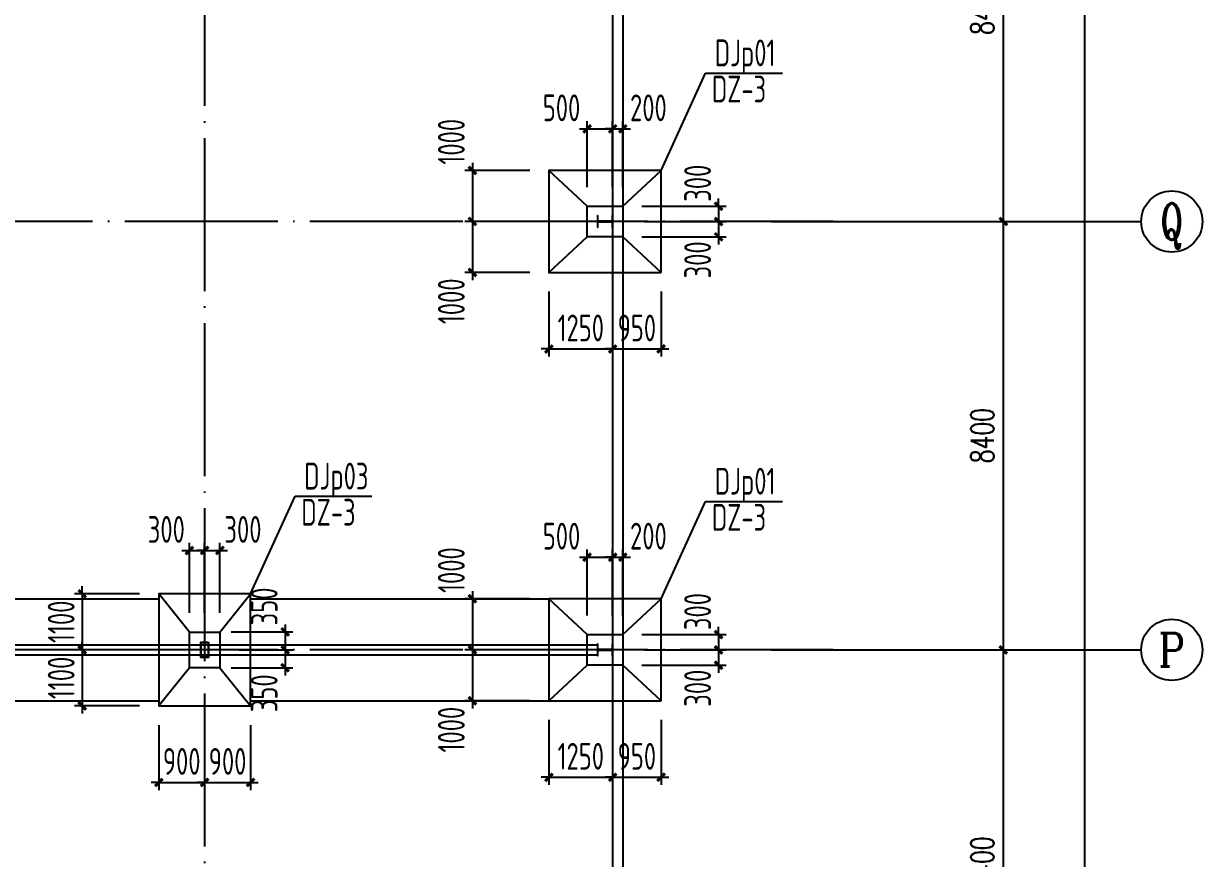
# Model space of a CAD drawing. Extents: x 899043 to 2598688, y -137197 to 211789.
# Drawn here: x 1163258 to 1186372, y 137461 to 153832 of the extents above; entities that cross this region are included whole.
import ezdxf
from ezdxf.enums import TextEntityAlignment as Align

# ---------------------------------------------------------------- set-up
doc = ezdxf.new("R2010")
doc.units = 0
doc.header["$LTSCALE"] = 1500
doc.header["$MEASUREMENT"] = 0
doc.linetypes.add('DOTE', pattern=[2.42, 2, -0.2, 0.02, -0.2])
for name, color, linetype in [('AXIS', 3, 'Continuous'), ('AXIS_TEXT', 7, 'Continuous'), ('BASE', 7, 'Continuous'), ('BASE_DIM', 3, 'Continuous'), ('BASE_NUM', 7, 'Continuous'), ('BASE_TEXT', 7, 'Continuous'), ('COLUMN', 2, 'Continuous'), ('DIM', 3, 'Continuous'), ('M_Prof', 2, 'Continuous')]:
    doc.layers.add(name, color=color, linetype=linetype)
doc.styles.add('_TCH_AXIS', font='COMPLEX', dxfattribs={"bigfont": 'GBCBIG'})
doc.styles.add('_TCH_DIM_T3', font='SIMPLEX', dxfattribs={"width": 0.705882, "bigfont": 'GBCBIG'})
doc.styles.add('COMPLEX', font='COMPLEX')
doc.styles.add('TSSD_Dimension', font='Tssdeng.shx', dxfattribs={"width": 0.7, "bigfont": 'hztxt.shx'})
doc.styles.add('TSSD_Label', font='Tssdeng.shx', dxfattribs={"width": 0.7, "bigfont": 'hztxt.shx'})
doc.dimstyles.new('_TCH_ARCH&&150', dxfattribs={"dimtxt": 446.25, "dimasz": 150, "dimexe": 375, "dimexo": 450, "dimgap": 189.375, "dimtad": 1, "dimdec": 0, "dimzin": 0, "dimdsep": 46, "dimtxsty": '_TCH_DIM_T3', "dimblk": 'ARCHTICK', "dimcen": 0.09, "dimclrt": 7, "dimazin": 2, "dimtfac": 1, "dimtdec": 0, "dimtix": 1, "dimtmove": 2, "dimatfit": 3, "dimfxl": 0, "dimtolj": 1, "dimtzin": 0, "dimarcsym": 0})
doc.dimstyles.new('TSSD_150_150', dxfattribs={"dimtxt": 525, "dimasz": 150, "dimexe": 150, "dimexo": 375, "dimgap": 150, "dimtad": 1, "dimdec": 0, "dimzin": 0, "dimdsep": 46, "dimtxsty": 'TSSD_Dimension', "dimblk": 'ARCHTICK', "dimblk1": 'ARCHTICK', "dimblk2": 'ARCHTICK', "dimcen": 0, "dimdle": 150, "dimclrt": 7, "dimadec": 0, "dimazin": 0, "dimtfac": 1, "dimtdec": 0, "dimtix": 1, "dimtmove": 2, "dimatfit": 3, "dimfxl": 0, "dimtolj": 1, "dimtzin": 0, "dimarcsym": 0})

# ---------------------------------------------------------------- blocks, each defined once
blk = doc.blocks.new('_ArchTick')
at = {"color": 0, "linetype": 'ByBlock', "const_width": 0.4}
blk.add_lwpolyline([(-0.5, -0.5), (0.5, 0.5)], dxfattribs=at)
blk = doc.blocks.new('*D220')
at = {"layer": 'AXIS', "color": 0, "lineweight": -2}
for p, q in [((1198940, -60677), (1203865, -60677)), ((1203490, -69077), (1203490, -60677)), ((1198940, -69077), (1203865, -69077))]:
    blk.add_line(p, q, dxfattribs=at)
at = {"layer": 'Defpoints', "color": 0}
for p in [(1198490, -60677), (1203490, -60677), (1198490, -69077)]:
    blk.add_point(p, dxfattribs=at)
at = {"layer": 'AXIS', "color": 0, "lineweight": -2, "xscale": 150, "yscale": 150, "zscale": 150}
for p, rotation in [((1203490, -60677), 90), ((1203490, -69077), 270)]:
    blk.add_blockref('_ArchTick', p, dxfattribs=dict(at, rotation=rotation))
at = {"layer": 'AXIS', "color": 7, "insert": (1203078, -64877), "char_height": 446.2, "attachment_point": 5, "rotation": 90, "style": '_TCH_DIM_T3'}
blk.add_mtext('\\A1;8400', dxfattribs=at)
blk = doc.blocks.new('*D221')
at = {"layer": 'AXIS', "color": 0, "lineweight": -2}
for p, q in [((1198940, -52277), (1203865, -52277)), ((1203490, -60677), (1203490, -52277)), ((1198940, -60677), (1203865, -60677))]:
    blk.add_line(p, q, dxfattribs=at)
at = {"layer": 'Defpoints', "color": 0}
for p in [(1198490, -52277), (1203490, -52277), (1198490, -60677)]:
    blk.add_point(p, dxfattribs=at)
at = {"layer": 'AXIS', "color": 0, "lineweight": -2, "xscale": 150, "yscale": 150, "zscale": 150}
for p, rotation in [((1203490, -52277), 90), ((1203490, -60677), 270)]:
    blk.add_blockref('_ArchTick', p, dxfattribs=dict(at, rotation=rotation))
at = {"layer": 'AXIS', "color": 7, "insert": (1203078, -56477), "char_height": 446.2, "attachment_point": 5, "rotation": 90, "style": '_TCH_DIM_T3'}
blk.add_mtext('\\A1;8400', dxfattribs=at)
blk = doc.blocks.new('*D222')
at = {"layer": 'AXIS', "color": 0, "lineweight": -2}
for p, q in [((1198940, -43877), (1203865, -43877)), ((1203490, -52277), (1203490, -43877)), ((1198940, -52277), (1203865, -52277))]:
    blk.add_line(p, q, dxfattribs=at)
at = {"layer": 'Defpoints', "color": 0}
for p in [(1198490, -43877), (1203490, -43877), (1198490, -52277)]:
    blk.add_point(p, dxfattribs=at)
at = {"layer": 'AXIS', "color": 0, "lineweight": -2, "xscale": 150, "yscale": 150, "zscale": 150}
for p, rotation in [((1203490, -43877), 90), ((1203490, -52277), 270)]:
    blk.add_blockref('_ArchTick', p, dxfattribs=dict(at, rotation=rotation))
at = {"layer": 'AXIS', "color": 7, "insert": (1203078, -48077), "char_height": 446.2, "attachment_point": 5, "rotation": 90, "style": '_TCH_DIM_T3'}
blk.add_mtext('\\A1;8400', dxfattribs=at)
blk = doc.blocks.new('*D223')
at = {"layer": 'AXIS', "color": 0, "lineweight": -2}
for p, q in [((1198940, -43877), (1205465, -43877)), ((1205090, -163277), (1205090, -43877)), ((1198940, -163277), (1205465, -163277))]:
    blk.add_line(p, q, dxfattribs=at)
at = {"layer": 'Defpoints', "color": 0}
for p in [(1198490, -43877), (1205090, -43877), (1198490, -163277)]:
    blk.add_point(p, dxfattribs=at)
at = {"layer": 'AXIS', "color": 0, "lineweight": -2, "xscale": 150, "yscale": 150, "zscale": 150}
for p, rotation in [((1205090, -43877), 90), ((1205090, -163277), 270)]:
    blk.add_blockref('_ArchTick', p, dxfattribs=dict(at, rotation=rotation))
at = {"layer": 'AXIS', "color": 7, "insert": (1204678, -103577), "char_height": 446.2, "attachment_point": 5, "rotation": 90, "style": '_TCH_DIM_T3'}
blk.add_mtext('\\A1;119400', dxfattribs=at)
blk = doc.blocks.new('_AXISO')
blk.add_circle((0, 0), 0.5)
at = {"layer": 'AXIS_TEXT', "style": 'COMPLEX', "width": 1.041667}
blk.add_attdef('A', text='', height=0.56, dxfattribs=at).set_placement((-0.25, -0.28), (0.25, -0.28), align=Align.FIT)
blk = doc.blocks.new('A$C0BB32EA6')
at = {"layer": 'COLUMN'}
for points in [[(46075, -16650), (46075, -16950), (45925, -16950), (45925, -16650)], [(46070, -16655), (46070, -16945), (45930, -16945), (45930, -16655)]]:
    blk.add_lwpolyline(points, close=True, dxfattribs=at)
at = {"layer": 'M_Prof'}
for points in [[(54000, -8510), (54000, -8290), (53990, -8290), (53990, -8396), (53710, -8396), (53710, -8290), (53700, -8290), (53700, -8510), (53710, -8510), (53710, -8404), (53990, -8404), (53990, -8510)], [(54000, -16910), (54000, -16690), (53990, -16690), (53990, -16796), (53710, -16796), (53710, -16690), (53700, -16690), (53700, -16910), (53710, -16910), (53710, -16804), (53990, -16804), (53990, -16910)]]:
    blk.add_lwpolyline(points, close=True, dxfattribs=at)
blk = doc.blocks.new('A$C2EA612DB')
at = {"layer": 'M_Prof'}
blk.add_blockref('A$C0BB32EA6', (-54000, 110765), dxfattribs=at)
blk = doc.blocks.new('*D1485')
at = {"layer": 'BASE_DIM', "color": 0, "lineweight": -2}
for p, q in [((1165908, 140076), (1165908, 138801)), ((1166808, 140076), (1166808, 138801)), ((1165908, 138951), (1165758, 138951)), ((1165908, 138951), (1166808, 138951)), ((1166808, 138951), (1166958, 138951))]:
    blk.add_line(p, q, dxfattribs=at)
at = {"layer": 'Defpoints', "color": 0}
for p in [(1165908, 140451), (1166808, 140451), (1166808, 138951)]:
    blk.add_point(p, dxfattribs=at)
at = {"layer": 'BASE_DIM', "color": 0, "lineweight": -2, "xscale": 150, "yscale": 150, "zscale": 150}
blk.add_blockref('_ArchTick', (1165908, 138951), dxfattribs=at)
at = {"layer": 'BASE_DIM', "color": 0, "lineweight": -2, "xscale": 150, "yscale": 150, "zscale": 150, "rotation": 180}
blk.add_blockref('_ArchTick', (1166808, 138951), dxfattribs=at)
at = {"layer": 'BASE_DIM', "color": 7, "insert": (1166358, 139363), "char_height": 525, "attachment_point": 5, "style": 'TSSD_Dimension'}
blk.add_mtext('\\A1;900', dxfattribs=at)
blk = doc.blocks.new('*D1486')
at = {"layer": 'BASE_DIM', "color": 0, "lineweight": -2}
for p, q in [((1166808, 140076), (1166808, 138801)), ((1167708, 140076), (1167708, 138801)), ((1166808, 138951), (1166658, 138951)), ((1166808, 138951), (1167708, 138951)), ((1167708, 138951), (1167858, 138951))]:
    blk.add_line(p, q, dxfattribs=at)
at = {"layer": 'Defpoints', "color": 0}
for p in [(1166808, 140451), (1167708, 140451), (1167708, 138951)]:
    blk.add_point(p, dxfattribs=at)
at = {"layer": 'BASE_DIM', "color": 0, "lineweight": -2, "xscale": 150, "yscale": 150, "zscale": 150}
blk.add_blockref('_ArchTick', (1166808, 138951), dxfattribs=at)
at = {"layer": 'BASE_DIM', "color": 0, "lineweight": -2, "xscale": 150, "yscale": 150, "zscale": 150, "rotation": 180}
blk.add_blockref('_ArchTick', (1167708, 138951), dxfattribs=at)
at = {"layer": 'BASE_DIM', "color": 7, "insert": (1167258, 139363), "char_height": 525, "attachment_point": 5, "style": 'TSSD_Dimension'}
blk.add_mtext('\\A1;900', dxfattribs=at)
blk = doc.blocks.new('*D1487')
at = {"layer": 'Defpoints', "color": 0}
for p in [(1166808, 143499), (1166508, 141901), (1166808, 141901)]:
    blk.add_point(p, dxfattribs=at)
at = {"layer": 'DIM', "color": 0, "lineweight": -2}
for p, q in [((1166508, 142276), (1166508, 143649)), ((1166808, 142276), (1166808, 143649)), ((1166358, 143499), (1166958, 143499))]:
    blk.add_line(p, q, dxfattribs=at)
at = {"layer": 'DIM', "color": 0, "lineweight": -2, "xscale": 150, "yscale": 150, "zscale": 150, "rotation": 180}
blk.add_blockref('_ArchTick', (1166508, 143499), dxfattribs=at)
at = {"layer": 'DIM', "color": 0, "lineweight": -2, "xscale": 150, "yscale": 150, "zscale": 150}
blk.add_blockref('_ArchTick', (1166808, 143499), dxfattribs=at)
at = {"layer": 'DIM', "color": 7, "insert": (1166056, 143912), "char_height": 525, "attachment_point": 5, "style": 'TSSD_Dimension'}
blk.add_mtext('\\A1;300', dxfattribs=at)
blk = doc.blocks.new('*D1488')
at = {"layer": 'Defpoints', "color": 0}
for p in [(1167108, 143499), (1166808, 141901), (1167108, 141901)]:
    blk.add_point(p, dxfattribs=at)
at = {"layer": 'DIM', "color": 0, "lineweight": -2}
for p, q in [((1166808, 142276), (1166808, 143649)), ((1167108, 142276), (1167108, 143649)), ((1166808, 143499), (1166658, 143499)), ((1166808, 143499), (1167108, 143499)), ((1167108, 143499), (1167258, 143499))]:
    blk.add_line(p, q, dxfattribs=at)
at = {"layer": 'DIM', "color": 0, "lineweight": -2, "xscale": 150, "yscale": 150, "zscale": 150}
blk.add_blockref('_ArchTick', (1166808, 143499), dxfattribs=at)
at = {"layer": 'DIM', "color": 0, "lineweight": -2, "xscale": 150, "yscale": 150, "zscale": 150, "rotation": 180}
blk.add_blockref('_ArchTick', (1167108, 143499), dxfattribs=at)
at = {"layer": 'DIM', "color": 7, "insert": (1167559, 143912), "char_height": 525, "attachment_point": 5, "style": 'TSSD_Dimension'}
blk.add_mtext('\\A1;300', dxfattribs=at)
blk = doc.blocks.new('*D1489')
at = {"layer": 'Defpoints', "color": 0}
for p in [(1166953, 141901), (1167108, 141551), (1168387, 141551)]:
    blk.add_point(p, dxfattribs=at)
at = {"layer": 'DIM', "color": 0, "lineweight": -2}
for p, q in [((1168387, 142051), (1168387, 141401)), ((1167328, 141901), (1168537, 141901)), ((1167483, 141551), (1168537, 141551))]:
    blk.add_line(p, q, dxfattribs=at)
at = {"layer": 'DIM', "color": 0, "lineweight": -2, "xscale": 150, "yscale": 150, "zscale": 150}
for p, rotation in [((1168387, 141901), 90), ((1168387, 141551), 270)]:
    blk.add_blockref('_ArchTick', p, dxfattribs=dict(at, rotation=rotation))
at = {"layer": 'DIM', "color": 7, "insert": (1167975, 142402), "char_height": 525, "attachment_point": 5, "rotation": 90, "style": 'TSSD_Dimension'}
blk.add_mtext('\\A1;350', dxfattribs=at)
blk = doc.blocks.new('*D1490')
at = {"layer": 'Defpoints', "color": 0}
for p in [(1167108, 141551), (1166953, 141201), (1168387, 141201)]:
    blk.add_point(p, dxfattribs=at)
at = {"layer": 'DIM', "color": 0, "lineweight": -2}
for p, q in [((1168387, 141701), (1168387, 141051)), ((1167483, 141551), (1168537, 141551)), ((1167328, 141201), (1168537, 141201))]:
    blk.add_line(p, q, dxfattribs=at)
at = {"layer": 'DIM', "color": 0, "lineweight": -2, "xscale": 150, "yscale": 150, "zscale": 150}
for p, rotation in [((1168387, 141551), 90), ((1168387, 141201), 270)]:
    blk.add_blockref('_ArchTick', p, dxfattribs=dict(at, rotation=rotation))
at = {"layer": 'DIM', "color": 7, "insert": (1167975, 140699), "char_height": 525, "attachment_point": 5, "rotation": 90, "style": 'TSSD_Dimension'}
blk.add_mtext('\\A1;350', dxfattribs=at)
blk = doc.blocks.new('*D1491')
at = {"layer": 'BASE_DIM', "color": 0, "lineweight": -2}
for p, q in [((1165533, 142651), (1164258, 142651)), ((1164408, 142651), (1164408, 142801)), ((1164408, 142651), (1164408, 141551)), ((1165533, 141551), (1164258, 141551)), ((1164408, 141551), (1164408, 141401))]:
    blk.add_line(p, q, dxfattribs=at)
at = {"layer": 'Defpoints', "color": 0}
for p in [(1165908, 142651), (1164408, 141551), (1165908, 141551)]:
    blk.add_point(p, dxfattribs=at)
at = {"layer": 'BASE_DIM', "color": 0, "lineweight": -2, "xscale": 150, "yscale": 150, "zscale": 150}
for p, rotation in [((1164408, 142651), 270), ((1164408, 141551), 90)]:
    blk.add_blockref('_ArchTick', p, dxfattribs=dict(at, rotation=rotation))
at = {"layer": 'BASE_DIM', "color": 7, "insert": (1163995, 142101), "char_height": 525, "attachment_point": 5, "rotation": 90, "style": 'TSSD_Dimension'}
blk.add_mtext('\\A1;1100', dxfattribs=at)
blk = doc.blocks.new('*D1492')
at = {"layer": 'BASE_DIM', "color": 0, "lineweight": -2}
for p, q in [((1164408, 141551), (1164408, 141701)), ((1165533, 141551), (1164258, 141551)), ((1164408, 141551), (1164408, 140451)), ((1165533, 140451), (1164258, 140451)), ((1164408, 140451), (1164408, 140301))]:
    blk.add_line(p, q, dxfattribs=at)
at = {"layer": 'Defpoints', "color": 0}
for p in [(1165908, 141551), (1164408, 140451), (1165908, 140451)]:
    blk.add_point(p, dxfattribs=at)
at = {"layer": 'BASE_DIM', "color": 0, "lineweight": -2, "xscale": 150, "yscale": 150, "zscale": 150}
for p, rotation in [((1164408, 141551), 270), ((1164408, 140451), 90)]:
    blk.add_blockref('_ArchTick', p, dxfattribs=dict(at, rotation=rotation))
at = {"layer": 'BASE_DIM', "color": 7, "insert": (1163995, 141001), "char_height": 525, "attachment_point": 5, "rotation": 90, "style": 'TSSD_Dimension'}
blk.add_mtext('\\A1;1100', dxfattribs=at)
blk = doc.blocks.new('*D1671')
at = {"layer": 'BASE_DIM', "color": 0, "lineweight": -2}
for p, q in [((1173558, 140176), (1173558, 138901)), ((1174808, 140176), (1174808, 138901)), ((1173558, 139051), (1173408, 139051)), ((1173558, 139051), (1174808, 139051)), ((1174808, 139051), (1174958, 139051))]:
    blk.add_line(p, q, dxfattribs=at)
at = {"layer": 'Defpoints', "color": 0}
for p in [(1173558, 140551), (1174808, 140551), (1174808, 139051)]:
    blk.add_point(p, dxfattribs=at)
at = {"layer": 'BASE_DIM', "color": 0, "lineweight": -2, "xscale": 150, "yscale": 150, "zscale": 150}
blk.add_blockref('_ArchTick', (1173558, 139051), dxfattribs=at)
at = {"layer": 'BASE_DIM', "color": 0, "lineweight": -2, "xscale": 150, "yscale": 150, "zscale": 150, "rotation": 180}
blk.add_blockref('_ArchTick', (1174808, 139051), dxfattribs=at)
at = {"layer": 'BASE_DIM', "color": 7, "insert": (1174183, 139463), "char_height": 525, "attachment_point": 5, "style": 'TSSD_Dimension'}
blk.add_mtext('\\A1;1250', dxfattribs=at)
blk = doc.blocks.new('*D1672')
at = {"layer": 'BASE_DIM', "color": 0, "lineweight": -2}
for p, q in [((1174808, 140176), (1174808, 138901)), ((1175758, 140176), (1175758, 138901)), ((1174808, 139051), (1174658, 139051)), ((1174808, 139051), (1175758, 139051)), ((1175758, 139051), (1175908, 139051))]:
    blk.add_line(p, q, dxfattribs=at)
at = {"layer": 'Defpoints', "color": 0}
for p in [(1174808, 140551), (1175758, 140551), (1175758, 139051)]:
    blk.add_point(p, dxfattribs=at)
at = {"layer": 'BASE_DIM', "color": 0, "lineweight": -2, "xscale": 150, "yscale": 150, "zscale": 150}
blk.add_blockref('_ArchTick', (1174808, 139051), dxfattribs=at)
at = {"layer": 'BASE_DIM', "color": 0, "lineweight": -2, "xscale": 150, "yscale": 150, "zscale": 150, "rotation": 180}
blk.add_blockref('_ArchTick', (1175758, 139051), dxfattribs=at)
at = {"layer": 'BASE_DIM', "color": 7, "insert": (1175283, 139463), "char_height": 525, "attachment_point": 5, "style": 'TSSD_Dimension'}
blk.add_mtext('\\A1;950', dxfattribs=at)
blk = doc.blocks.new('*D1673')
at = {"layer": 'BASE_DIM', "color": 0, "lineweight": -2}
for p, q in [((1172058, 142701), (1172058, 141401)), ((1173183, 142551), (1171908, 142551)), ((1173183, 141551), (1171908, 141551))]:
    blk.add_line(p, q, dxfattribs=at)
at = {"layer": 'Defpoints', "color": 0}
for p in [(1173558, 142551), (1172058, 141551), (1173558, 141551)]:
    blk.add_point(p, dxfattribs=at)
at = {"layer": 'BASE_DIM', "color": 0, "lineweight": -2, "xscale": 150, "yscale": 150, "zscale": 150}
for p, rotation in [((1172058, 142551), 90), ((1172058, 141551), 270)]:
    blk.add_blockref('_ArchTick', p, dxfattribs=dict(at, rotation=rotation))
at = {"layer": 'BASE_DIM', "color": 7, "insert": (1171645, 143115), "char_height": 525, "attachment_point": 5, "rotation": 90, "style": 'TSSD_Dimension'}
blk.add_mtext('\\A1;1000', dxfattribs=at)
blk = doc.blocks.new('*D1674')
at = {"layer": 'BASE_DIM', "color": 0, "lineweight": -2}
for p, q in [((1172058, 141701), (1172058, 140401)), ((1173183, 141551), (1171908, 141551)), ((1173183, 140551), (1171908, 140551))]:
    blk.add_line(p, q, dxfattribs=at)
at = {"layer": 'Defpoints', "color": 0}
for p in [(1173558, 141551), (1172058, 140551), (1173558, 140551)]:
    blk.add_point(p, dxfattribs=at)
at = {"layer": 'BASE_DIM', "color": 0, "lineweight": -2, "xscale": 150, "yscale": 150, "zscale": 150}
for p, rotation in [((1172058, 141551), 90), ((1172058, 140551), 270)]:
    blk.add_blockref('_ArchTick', p, dxfattribs=dict(at, rotation=rotation))
at = {"layer": 'BASE_DIM', "color": 7, "insert": (1171645, 139986), "char_height": 525, "attachment_point": 5, "rotation": 90, "style": 'TSSD_Dimension'}
blk.add_mtext('\\A1;1000', dxfattribs=at)
blk = doc.blocks.new('*D1675')
at = {"layer": 'Defpoints', "color": 0}
for p in [(1174808, 143368), (1174308, 141851), (1174808, 141851)]:
    blk.add_point(p, dxfattribs=at)
at = {"layer": 'DIM', "color": 0, "lineweight": -2}
for p, q in [((1174158, 143368), (1174958, 143368)), ((1174308, 142226), (1174308, 143518)), ((1174808, 142226), (1174808, 143518))]:
    blk.add_line(p, q, dxfattribs=at)
at = {"layer": 'DIM', "color": 0, "lineweight": -2, "xscale": 150, "yscale": 150, "zscale": 150, "rotation": 180}
blk.add_blockref('_ArchTick', (1174308, 143368), dxfattribs=at)
at = {"layer": 'DIM', "color": 0, "lineweight": -2, "xscale": 150, "yscale": 150, "zscale": 150}
blk.add_blockref('_ArchTick', (1174808, 143368), dxfattribs=at)
at = {"layer": 'DIM', "color": 7, "insert": (1173806, 143780), "char_height": 525, "attachment_point": 5, "style": 'TSSD_Dimension'}
blk.add_mtext('\\A1;500', dxfattribs=at)
blk = doc.blocks.new('*D1676')
at = {"layer": 'Defpoints', "color": 0}
for p in [(1175008, 143368), (1174808, 141851), (1175008, 141851)]:
    blk.add_point(p, dxfattribs=at)
at = {"layer": 'DIM', "color": 0, "lineweight": -2}
for p, q in [((1174808, 143368), (1174658, 143368)), ((1174808, 142226), (1174808, 143518)), ((1174808, 143368), (1175008, 143368)), ((1175008, 142226), (1175008, 143518)), ((1175008, 143368), (1175158, 143368))]:
    blk.add_line(p, q, dxfattribs=at)
at = {"layer": 'DIM', "color": 0, "lineweight": -2, "xscale": 150, "yscale": 150, "zscale": 150}
blk.add_blockref('_ArchTick', (1174808, 143368), dxfattribs=at)
at = {"layer": 'DIM', "color": 0, "lineweight": -2, "xscale": 150, "yscale": 150, "zscale": 150, "rotation": 180}
blk.add_blockref('_ArchTick', (1175008, 143368), dxfattribs=at)
at = {"layer": 'DIM', "color": 7, "insert": (1175509, 143780), "char_height": 525, "attachment_point": 5, "style": 'TSSD_Dimension'}
blk.add_mtext('\\A1;200', dxfattribs=at)
blk = doc.blocks.new('*D1677')
at = {"layer": 'Defpoints', "color": 0}
for p in [(1175008, 141851), (1175058, 141551), (1176886, 141551)]:
    blk.add_point(p, dxfattribs=at)
at = {"layer": 'DIM', "color": 0, "lineweight": -2}
for p, q in [((1176886, 141851), (1176886, 142001)), ((1175383, 141851), (1177036, 141851)), ((1176886, 141851), (1176886, 141551)), ((1175433, 141551), (1177036, 141551)), ((1176886, 141551), (1176886, 141401))]:
    blk.add_line(p, q, dxfattribs=at)
at = {"layer": 'DIM', "color": 0, "lineweight": -2, "xscale": 150, "yscale": 150, "zscale": 150}
for p, rotation in [((1176886, 141851), 270), ((1176886, 141551), 90)]:
    blk.add_blockref('_ArchTick', p, dxfattribs=dict(at, rotation=rotation))
at = {"layer": 'DIM', "color": 7, "insert": (1176474, 142302), "char_height": 525, "attachment_point": 5, "rotation": 90, "style": 'TSSD_Dimension'}
blk.add_mtext('\\A1;300', dxfattribs=at)
blk = doc.blocks.new('*D1678')
at = {"layer": 'Defpoints', "color": 0}
for p in [(1175058, 141551), (1175008, 141251), (1176886, 141251)]:
    blk.add_point(p, dxfattribs=at)
at = {"layer": 'DIM', "color": 0, "lineweight": -2}
for p, q in [((1176886, 141701), (1176886, 141101)), ((1175433, 141551), (1177036, 141551)), ((1175383, 141251), (1177036, 141251))]:
    blk.add_line(p, q, dxfattribs=at)
at = {"layer": 'DIM', "color": 0, "lineweight": -2, "xscale": 150, "yscale": 150, "zscale": 150}
for p, rotation in [((1176886, 141551), 90), ((1176886, 141251), 270)]:
    blk.add_blockref('_ArchTick', p, dxfattribs=dict(at, rotation=rotation))
at = {"layer": 'DIM', "color": 7, "insert": (1176474, 140799), "char_height": 525, "attachment_point": 5, "rotation": 90, "style": 'TSSD_Dimension'}
blk.add_mtext('\\A1;300', dxfattribs=at)
blk = doc.blocks.new('*D1679')
at = {"layer": 'BASE_DIM', "color": 0, "lineweight": -2}
for p, q in [((1173558, 148576), (1173558, 147301)), ((1174808, 148576), (1174808, 147301)), ((1173558, 147451), (1173408, 147451)), ((1173558, 147451), (1174808, 147451)), ((1174808, 147451), (1174958, 147451))]:
    blk.add_line(p, q, dxfattribs=at)
at = {"layer": 'Defpoints', "color": 0}
for p in [(1173558, 148951), (1174808, 148951), (1174808, 147451)]:
    blk.add_point(p, dxfattribs=at)
at = {"layer": 'BASE_DIM', "color": 0, "lineweight": -2, "xscale": 150, "yscale": 150, "zscale": 150}
blk.add_blockref('_ArchTick', (1173558, 147451), dxfattribs=at)
at = {"layer": 'BASE_DIM', "color": 0, "lineweight": -2, "xscale": 150, "yscale": 150, "zscale": 150, "rotation": 180}
blk.add_blockref('_ArchTick', (1174808, 147451), dxfattribs=at)
at = {"layer": 'BASE_DIM', "color": 7, "insert": (1174183, 147863), "char_height": 525, "attachment_point": 5, "style": 'TSSD_Dimension'}
blk.add_mtext('\\A1;1250', dxfattribs=at)
blk = doc.blocks.new('*D1680')
at = {"layer": 'BASE_DIM', "color": 0, "lineweight": -2}
for p, q in [((1174808, 148576), (1174808, 147301)), ((1175758, 148576), (1175758, 147301)), ((1174808, 147451), (1174658, 147451)), ((1174808, 147451), (1175758, 147451)), ((1175758, 147451), (1175908, 147451))]:
    blk.add_line(p, q, dxfattribs=at)
at = {"layer": 'Defpoints', "color": 0}
for p in [(1174808, 148951), (1175758, 148951), (1175758, 147451)]:
    blk.add_point(p, dxfattribs=at)
at = {"layer": 'BASE_DIM', "color": 0, "lineweight": -2, "xscale": 150, "yscale": 150, "zscale": 150}
blk.add_blockref('_ArchTick', (1174808, 147451), dxfattribs=at)
at = {"layer": 'BASE_DIM', "color": 0, "lineweight": -2, "xscale": 150, "yscale": 150, "zscale": 150, "rotation": 180}
blk.add_blockref('_ArchTick', (1175758, 147451), dxfattribs=at)
at = {"layer": 'BASE_DIM', "color": 7, "insert": (1175283, 147863), "char_height": 525, "attachment_point": 5, "style": 'TSSD_Dimension'}
blk.add_mtext('\\A1;950', dxfattribs=at)
blk = doc.blocks.new('*D1681')
at = {"layer": 'BASE_DIM', "color": 0, "lineweight": -2}
for p, q in [((1173183, 150951), (1171908, 150951)), ((1172058, 151101), (1172058, 149801)), ((1173183, 149951), (1171908, 149951))]:
    blk.add_line(p, q, dxfattribs=at)
at = {"layer": 'Defpoints', "color": 0}
for p in [(1173558, 150951), (1172058, 149951), (1173558, 149951)]:
    blk.add_point(p, dxfattribs=at)
at = {"layer": 'BASE_DIM', "color": 0, "lineweight": -2, "xscale": 150, "yscale": 150, "zscale": 150}
for p, rotation in [((1172058, 150951), 90), ((1172058, 149951), 270)]:
    blk.add_blockref('_ArchTick', p, dxfattribs=dict(at, rotation=rotation))
at = {"layer": 'BASE_DIM', "color": 7, "insert": (1171645, 151515), "char_height": 525, "attachment_point": 5, "rotation": 90, "style": 'TSSD_Dimension'}
blk.add_mtext('\\A1;1000', dxfattribs=at)
blk = doc.blocks.new('*D1682')
at = {"layer": 'BASE_DIM', "color": 0, "lineweight": -2}
for p, q in [((1172058, 150101), (1172058, 148801)), ((1173183, 149951), (1171908, 149951)), ((1173183, 148951), (1171908, 148951))]:
    blk.add_line(p, q, dxfattribs=at)
at = {"layer": 'Defpoints', "color": 0}
for p in [(1173558, 149951), (1172058, 148951), (1173558, 148951)]:
    blk.add_point(p, dxfattribs=at)
at = {"layer": 'BASE_DIM', "color": 0, "lineweight": -2, "xscale": 150, "yscale": 150, "zscale": 150}
for p, rotation in [((1172058, 149951), 90), ((1172058, 148951), 270)]:
    blk.add_blockref('_ArchTick', p, dxfattribs=dict(at, rotation=rotation))
at = {"layer": 'BASE_DIM', "color": 7, "insert": (1171645, 148386), "char_height": 525, "attachment_point": 5, "rotation": 90, "style": 'TSSD_Dimension'}
blk.add_mtext('\\A1;1000', dxfattribs=at)
blk = doc.blocks.new('*D1683')
at = {"layer": 'Defpoints', "color": 0}
for p in [(1174808, 151768), (1174308, 150251), (1174808, 150251)]:
    blk.add_point(p, dxfattribs=at)
at = {"layer": 'DIM', "color": 0, "lineweight": -2}
for p, q in [((1174308, 150626), (1174308, 151918)), ((1174808, 150626), (1174808, 151918)), ((1174158, 151768), (1174958, 151768))]:
    blk.add_line(p, q, dxfattribs=at)
at = {"layer": 'DIM', "color": 0, "lineweight": -2, "xscale": 150, "yscale": 150, "zscale": 150, "rotation": 180}
blk.add_blockref('_ArchTick', (1174308, 151768), dxfattribs=at)
at = {"layer": 'DIM', "color": 0, "lineweight": -2, "xscale": 150, "yscale": 150, "zscale": 150}
blk.add_blockref('_ArchTick', (1174808, 151768), dxfattribs=at)
at = {"layer": 'DIM', "color": 7, "insert": (1173806, 152180), "char_height": 525, "attachment_point": 5, "style": 'TSSD_Dimension'}
blk.add_mtext('\\A1;500', dxfattribs=at)
blk = doc.blocks.new('*D1684')
at = {"layer": 'Defpoints', "color": 0}
for p in [(1175008, 151768), (1174808, 150251), (1175008, 150251)]:
    blk.add_point(p, dxfattribs=at)
at = {"layer": 'DIM', "color": 0, "lineweight": -2}
for p, q in [((1174808, 150626), (1174808, 151918)), ((1175008, 150626), (1175008, 151918)), ((1174808, 151768), (1174658, 151768)), ((1174808, 151768), (1175008, 151768)), ((1175008, 151768), (1175158, 151768))]:
    blk.add_line(p, q, dxfattribs=at)
at = {"layer": 'DIM', "color": 0, "lineweight": -2, "xscale": 150, "yscale": 150, "zscale": 150}
blk.add_blockref('_ArchTick', (1174808, 151768), dxfattribs=at)
at = {"layer": 'DIM', "color": 0, "lineweight": -2, "xscale": 150, "yscale": 150, "zscale": 150, "rotation": 180}
blk.add_blockref('_ArchTick', (1175008, 151768), dxfattribs=at)
at = {"layer": 'DIM', "color": 7, "insert": (1175509, 152180), "char_height": 525, "attachment_point": 5, "style": 'TSSD_Dimension'}
blk.add_mtext('\\A1;200', dxfattribs=at)
blk = doc.blocks.new('*D1685')
at = {"layer": 'Defpoints', "color": 0}
for p in [(1175008, 150251), (1175058, 149951), (1176886, 149951)]:
    blk.add_point(p, dxfattribs=at)
at = {"layer": 'DIM', "color": 0, "lineweight": -2}
for p, q in [((1175383, 150251), (1177036, 150251)), ((1176886, 150251), (1176886, 150401)), ((1176886, 150251), (1176886, 149951)), ((1175433, 149951), (1177036, 149951)), ((1176886, 149951), (1176886, 149801))]:
    blk.add_line(p, q, dxfattribs=at)
at = {"layer": 'DIM', "color": 0, "lineweight": -2, "xscale": 150, "yscale": 150, "zscale": 150}
for p, rotation in [((1176886, 150251), 270), ((1176886, 149951), 90)]:
    blk.add_blockref('_ArchTick', p, dxfattribs=dict(at, rotation=rotation))
at = {"layer": 'DIM', "color": 7, "insert": (1176474, 150702), "char_height": 525, "attachment_point": 5, "rotation": 90, "style": 'TSSD_Dimension'}
blk.add_mtext('\\A1;300', dxfattribs=at)
blk = doc.blocks.new('*D1686')
at = {"layer": 'Defpoints', "color": 0}
for p in [(1175058, 149951), (1175008, 149651), (1176886, 149651)]:
    blk.add_point(p, dxfattribs=at)
at = {"layer": 'DIM', "color": 0, "lineweight": -2}
for p, q in [((1176886, 150101), (1176886, 149501)), ((1175433, 149951), (1177036, 149951)), ((1175383, 149651), (1177036, 149651))]:
    blk.add_line(p, q, dxfattribs=at)
at = {"layer": 'DIM', "color": 0, "lineweight": -2, "xscale": 150, "yscale": 150, "zscale": 150}
for p, rotation in [((1176886, 149951), 90), ((1176886, 149651), 270)]:
    blk.add_blockref('_ArchTick', p, dxfattribs=dict(at, rotation=rotation))
at = {"layer": 'DIM', "color": 7, "insert": (1176474, 149199), "char_height": 525, "attachment_point": 5, "rotation": 90, "style": 'TSSD_Dimension'}
blk.add_mtext('\\A1;300', dxfattribs=at)
blk = doc.blocks.new('A$C5AF141BB')
at = {"layer": 'AXIS', "color": 253, "linetype": 'DOTE'}
for p, q in [((24000, 123526.9), (24000, -5247.5)), ((32000, 123526.9), (32000, -5247.5)), ((36323.2, 111000), (-26941.1, 111000)), ((36323.2, 102600), (-26262.1, 102600))]:
    blk.add_line(p, q, dxfattribs=at)
at = {"layer": 'AXIS'}
for p, q in [((36364.3, 111000), (42364.3, 111000)), ((36364.3, 102600), (42364.3, 102600))]:
    blk.add_line(p, q, dxfattribs=at)
ref = blk.add_blockref('_AXISO', (42964.3, 111000), dxfattribs=dict(at, xscale=1200, yscale=1200, zscale=1200))
ref.add_attrib('A', 'Q', dxfattribs={"layer": 'AXIS_TEXT', "height": 715.4, "style": '_TCH_AXIS', "width": 0.807692}).set_placement((42744.2, 110642.3), (43184.4, 110642.3), align=Align.FIT)
ref = blk.add_blockref('_AXISO', (42964.3, 102600), dxfattribs=dict(at, xscale=1200, yscale=1200, zscale=1200))
ref.add_attrib('A', 'P', dxfattribs={"layer": 'AXIS_TEXT', "height": 652.9, "style": '_TCH_AXIS'}).set_placement((42700, 102273.6), (43228.6, 102273.6), align=Align.FIT)
for p1, p2, distance, picture, middle in [((34661.1, 111000), (34661.1, 119400), -5000, '*D222', (39248.6, 115200)), ((34661.1, 0), (34661.1, 119400), -6600, '*D223', (40848.6, 59700)), ((34661.1, 102600), (34661.1, 111000), -5000, '*D221', (39248.6, 106800)), ((34661.1, 94200), (34661.1, 102600), -5000, '*D220', (39248.6, 98400))]:
    dim = blk.add_aligned_dim(p1=p1, p2=p2, distance=distance, dimstyle='_TCH_ARCH&&150', dxfattribs=at)
    dim.commit()
    dim.dimension.update_dxf_attribs({"geometry": picture, "text_midpoint": middle, "insert": (-1163829.4, 163277.5)})

msp = doc.modelspace()

# ---------------------------------------------------------------- linework, layer by layer
at = {"layer": 'AXIS', "color": 4}
for points in [[(1120607.8, 141700.6), (1120607.8, 158550.6), (1175007.8, 158550.6), (1175007.8, 47600.6)], [(1120807.8, 141700.6), (1120807.8, 158350.6), (1174807.8, 158350.6), (1174807.8, 47600.6)]]:
    msp.add_lwpolyline(points, dxfattribs=at)
at = {"layer": 'AXIS', "color": 2}
for points in [[(1151707.8, 142550.6), (1165907.8, 142550.6)], [(1167707.8, 142550.6), (1173557.8, 142550.6)], [(1143307.8, 141650.6), (1174507.8, 141650.6)], [(1143307.8, 141450.6), (1174507.8, 141450.6)], [(1151707.8, 140550.6), (1165907.8, 140550.6)], [(1167707.8, 140550.6), (1173557.8, 140550.6)]]:
    msp.add_lwpolyline(points, dxfattribs=at)
at = {"layer": 'BASE'}
for p, q in [((1174307.8, 150250.6), (1173557.8, 150950.6)), ((1175007.8, 150250.6), (1175757.8, 150950.6)), ((1173557.8, 148950.6), (1174307.8, 149650.6)), ((1175007.8, 149650.6), (1175757.8, 148950.6)), ((1166507.8, 141900.6), (1165907.8, 142650.6)), ((1167107.8, 141900.6), (1167707.8, 142650.6)), ((1174307.8, 141850.6), (1173557.8, 142550.6)), ((1175007.8, 141850.6), (1175757.8, 142550.6)), ((1173557.8, 140550.6), (1174307.8, 141250.6)), ((1175007.8, 141250.6), (1175757.8, 140550.6)), ((1166507.8, 141200.6), (1165907.8, 140450.6)), ((1167107.8, 141200.6), (1167707.8, 140450.6))]:
    msp.add_line(p, q, dxfattribs=at)
for points in [[(1175757.8, 148950.6), (1175757.8, 150950.6), (1173557.8, 150950.6), (1173557.8, 148950.6)], [(1175007.8, 150250.6), (1175007.8, 149650.6), (1174307.8, 149650.6), (1174307.8, 150250.6)], [(1167707.8, 140450.6), (1167707.8, 142650.6), (1165907.8, 142650.6), (1165907.8, 140450.6)], [(1175757.8, 140550.6), (1175757.8, 142550.6), (1173557.8, 142550.6), (1173557.8, 140550.6)], [(1167107.8, 141900.6), (1167107.8, 141200.6), (1166507.8, 141200.6), (1166507.8, 141900.6)], [(1175007.8, 141850.6), (1175007.8, 141250.6), (1174307.8, 141250.6), (1174307.8, 141850.6)]]:
    msp.add_lwpolyline(points, close=True, dxfattribs=at)
at = {"layer": 'BASE_TEXT'}
for p, q in [((1175757.8, 150950.6), (1176631.7, 152862.7)), ((1176631.7, 152862.7), (1178137.9, 152862.7)), ((1167707.8, 142650.6), (1168581.7, 144562.7)), ((1168581.7, 144562.7), (1170087.9, 144562.7)), ((1175757.8, 142550.6), (1176631.7, 144462.7)), ((1176631.7, 144462.7), (1178137.9, 144462.7))]:
    msp.add_line(p, q, dxfattribs=at)

# ---------------------------------------------------------------- block references
at = {"layer": 'AXIS'}
for name, p in [('A$C5AF141BB', (1142807.8, 38950.6)), ('A$C2EA612DB', (1174807.8, 47585.6))]:
    msp.add_blockref(name, p, dxfattribs=at)

# ---------------------------------------------------------------- texts
at = {"layer": 'BASE_NUM', "style": 'TSSD_Label', "width": 0.7}
for s, p in [('DJp01', (1176809.2, 152995.3)), ('DZ-3', (1176753.4, 152286.9)), ('DJp03', (1168759.2, 144695.3)), ('DJp01', (1176809.2, 144595.3)), ('DZ-3', (1168703.4, 143986.9)), ('DZ-3', (1176753.4, 143886.9))]:
    msp.add_text(s, height=525, dxfattribs=at).set_placement(p)

# ---------------------------------------------------------------- dimensions: what is measured, and where the dimension line sits
at = {"layer": 'BASE_DIM'}
for base, p1, p2, picture, middle in [((1172057.8, 149950.6), (1173557.8, 150950.6), (1173557.8, 149950.6), '*D1681', (1171645.3, 151515.3)), ((1172057.8, 148950.6), (1173557.8, 149950.6), (1173557.8, 148950.6), '*D1682', (1171645.3, 148385.9)), ((1172057.8, 141550.6), (1173557.8, 142550.6), (1173557.8, 141550.6), '*D1673', (1171645.3, 143115.3)), ((1172057.8, 140550.6), (1173557.8, 141550.6), (1173557.8, 140550.6), '*D1674', (1171645.3, 139985.9))]:
    dim = msp.add_linear_dim(base=base, p1=p1, p2=p2, angle=270, dimstyle='TSSD_150_150', dxfattribs=at)
    dim.commit()
    dim.dimension.update_dxf_attribs({"geometry": picture, "text_midpoint": middle, "dimtype": 161})
for p1, p2, picture, middle in [((1173557.8, 148950.6), (1174807.8, 148950.6), '*D1679', (1174182.8, 147863.1)), ((1174807.8, 148950.6), (1175757.8, 148950.6), '*D1680', (1175282.8, 147863.1)), ((1165907.8, 142650.6), (1165907.8, 141550.6), '*D1491', (1163995.3, 142100.6)), ((1165907.8, 141550.6), (1165907.8, 140450.6), '*D1492', (1163995.3, 141000.6)), ((1173557.8, 140550.6), (1174807.8, 140550.6), '*D1671', (1174182.8, 139463.1)), ((1174807.8, 140550.6), (1175757.8, 140550.6), '*D1672', (1175282.8, 139463.1)), ((1165907.8, 140450.6), (1166807.8, 140450.6), '*D1485', (1166357.8, 139363.1)), ((1166807.8, 140450.6), (1167707.8, 140450.6), '*D1486', (1167257.8, 139363.1))]:
    dim = msp.add_aligned_dim(p1=p1, p2=p2, distance=-1500, dimstyle='TSSD_150_150', dxfattribs=at)
    dim.commit()
    dim.dimension.update_dxf_attribs({"geometry": picture, "text_midpoint": middle})
at = {"layer": 'DIM'}
for base, p1, p2, picture, middle in [((1174807.8, 151767.8), (1174307.8, 150250.6), (1174807.8, 150250.6), '*D1683', (1173806.2, 152180.3)), ((1175007.8, 151767.8), (1174807.8, 150250.6), (1175007.8, 150250.6), '*D1684', (1175509.4, 152180.3)), ((1166807.8, 143499.4), (1166507.8, 141900.6), (1166807.8, 141900.6), '*D1487', (1166056.2, 143911.9)), ((1167107.8, 143499.4), (1166807.8, 141900.6), (1167107.8, 141900.6), '*D1488', (1167559.4, 143911.9)), ((1174807.8, 143367.8), (1174307.8, 141850.6), (1174807.8, 141850.6), '*D1675', (1173806.2, 143780.3)), ((1175007.8, 143367.8), (1174807.8, 141850.6), (1175007.8, 141850.6), '*D1676', (1175509.4, 143780.3))]:
    dim = msp.add_linear_dim(base=base, p1=p1, p2=p2, dimstyle='TSSD_150_150', dxfattribs=at)
    dim.commit()
    dim.dimension.update_dxf_attribs({"geometry": picture, "text_midpoint": middle, "dimtype": 160})
for base, p1, p2, picture, middle in [((1176886.1, 149950.6), (1175007.8, 150250.6), (1175057.8, 149950.6), '*D1685', (1176473.6, 150702.2)), ((1176886.1, 149650.6), (1175057.8, 149950.6), (1175007.8, 149650.6), '*D1686', (1176473.6, 149199)), ((1168387, 141550.6), (1166953.3, 141900.6), (1167107.8, 141550.6), '*D1489', (1167974.5, 142402.2)), ((1176886.1, 141550.6), (1175007.8, 141850.6), (1175057.8, 141550.6), '*D1677', (1176473.6, 142302.2)), ((1168387, 141200.6), (1167107.8, 141550.6), (1166953.3, 141200.6), '*D1490', (1167974.5, 140699)), ((1176886.1, 141250.6), (1175057.8, 141550.6), (1175007.8, 141250.6), '*D1678', (1176473.6, 140799))]:
    dim = msp.add_linear_dim(base=base, p1=p1, p2=p2, angle=270, dimstyle='TSSD_150_150', dxfattribs=at)
    dim.commit()
    dim.dimension.update_dxf_attribs({"geometry": picture, "text_midpoint": middle, "dimtype": 160})

doc.saveas('drawing.dxf')
